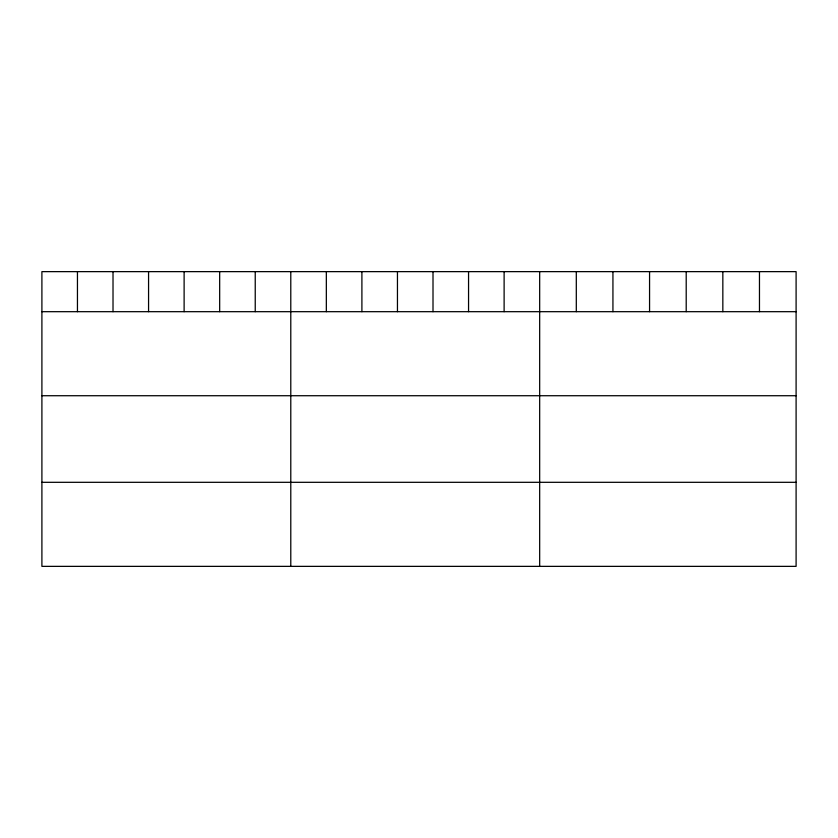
<?xml version="1.0" encoding="UTF-8"?>
<svg xmlns="http://www.w3.org/2000/svg" width="838" height="838" viewBox="0 0 838 838"><rect width="100%" height="100%" fill="white"/><g stroke="black" fill="none" stroke-linecap="round" stroke-linejoin="round"><path stroke-width="1.26" d="M796.1 311.684L796.1 566.362L41.9 566.362L41.9 271.638L796.1 271.638L796.1 311.684L41.9 311.684M41.9 395.725L796.1 395.725M41.9 482.311L796.1 482.311M759.469 271.638L759.469 311.684M722.838 271.638L722.838 311.684M686.207 271.638L686.207 311.684M649.565 271.638L649.565 311.684M612.934 271.638L612.934 311.684M576.303 271.638L576.303 311.684M539.672 271.638L539.672 566.362M504.12 271.638L504.12 311.684M468.557 271.638L468.557 311.684M433.005 271.638L433.005 311.684M397.453 271.638L397.453 311.684M361.901 271.638L361.901 311.684M326.338 271.638L326.338 311.684M290.786 271.638L290.786 566.362M255.234 271.638L255.234 311.684M219.671 271.638L219.671 311.684M184.119 271.638L184.119 311.684M148.567 271.638L148.567 311.684M113.015 271.638L113.015 311.684M77.452 271.638L77.452 311.684"/></g></svg>
